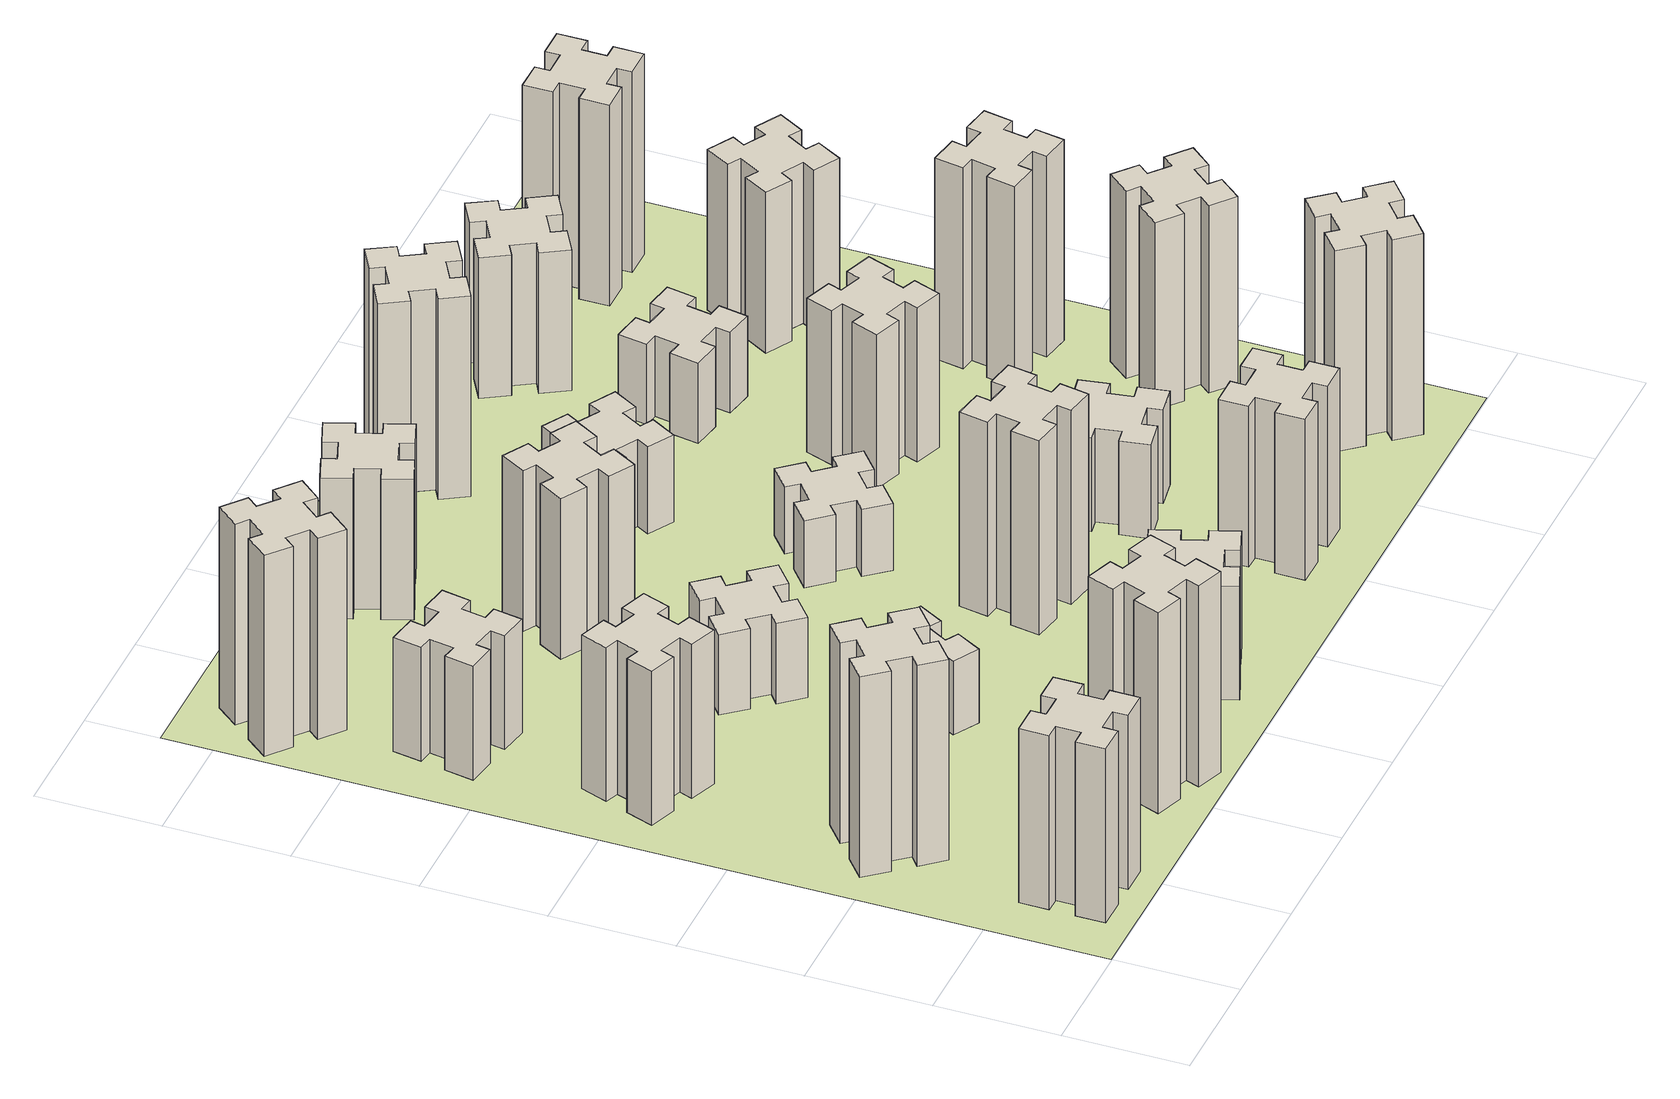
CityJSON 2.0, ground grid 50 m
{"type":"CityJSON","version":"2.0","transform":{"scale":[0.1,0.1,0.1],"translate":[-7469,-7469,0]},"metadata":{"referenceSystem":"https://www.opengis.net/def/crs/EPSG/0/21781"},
"CityObjects":{
"building1":{"type":"Building","attributes":{"class":"1000","function":"1000","usage":"1000","yearOfConstruction":2016,"roofType":"1000","measuredHeight":78,"storeysAboveGround":30,"storeysBelowGround":0},"geometry":[{"type":"Solid","lod":"1","boundaries":[[[[0,1,2,3,4,5,6,7,8,9,10,11,12,13,14,15,16,17,18,19]],[[17,16,20,21]],[[16,15,22,20]],[[15,14,23,22]],[[14,13,24,23]],[[13,12,25,24]],[[12,11,26,25]],[[11,10,27,26]],[[10,9,28,27]],[[9,8,29,28]],[[8,7,30,29]],[[7,6,31,30]],[[6,5,32,31]],[[5,4,33,32]],[[4,3,34,33]],[[3,2,35,34]],[[2,1,36,35]],[[1,0,37,36]],[[0,19,38,37]],[[19,18,39,38]],[[18,17,21,39]],[[24,25,26,27,28,29,30,31,32,33,34,35,36,37,38,39,21,20,22,23]]]]}]},
"building2":{"type":"Building","attributes":{"class":"1000","function":"1000","usage":"1000","yearOfConstruction":2016,"roofType":"1000","measuredHeight":90,"storeysAboveGround":30,"storeysBelowGround":0},"geometry":[{"type":"Solid","lod":"1","boundaries":[[[[40,41,42,43,44,45,46,47,48,49,50,51,52,53,54,55,56,57,58,59]],[[57,56,60,61]],[[56,55,62,60]],[[55,54,63,62]],[[54,53,64,63]],[[53,52,65,64]],[[52,51,66,65]],[[51,50,67,66]],[[50,49,68,67]],[[49,48,69,68]],[[48,47,70,69]],[[47,46,71,70]],[[46,45,72,71]],[[45,44,73,72]],[[44,43,74,73]],[[43,42,75,74]],[[42,41,76,75]],[[41,40,77,76]],[[40,59,78,77]],[[59,58,79,78]],[[58,57,61,79]],[[64,65,66,67,68,69,70,71,72,73,74,75,76,77,78,79,61,60,62,63]]]]}]},
"building3":{"type":"Building","attributes":{"class":"1000","function":"1000","usage":"1000","yearOfConstruction":2016,"roofType":"1000","measuredHeight":69,"storeysAboveGround":30,"storeysBelowGround":0},"geometry":[{"type":"Solid","lod":"1","boundaries":[[[[80,81,82,83,84,85,86,87,88,89,90,91,92,93,94,95,96,97,98,99]],[[97,96,100,101]],[[96,95,102,100]],[[95,94,103,102]],[[94,93,104,103]],[[93,92,105,104]],[[92,91,106,105]],[[91,90,107,106]],[[90,89,108,107]],[[89,88,109,108]],[[88,87,110,109]],[[87,86,111,110]],[[86,85,112,111]],[[85,84,113,112]],[[84,83,114,113]],[[83,82,115,114]],[[82,81,116,115]],[[81,80,117,116]],[[80,99,118,117]],[[99,98,119,118]],[[98,97,101,119]],[[104,105,106,107,108,109,110,111,112,113,114,115,116,117,118,119,101,100,102,103]]]]}]},
"building4":{"type":"Building","attributes":{"class":"1000","function":"1000","usage":"1000","yearOfConstruction":2016,"roofType":"1000","measuredHeight":51,"storeysAboveGround":30,"storeysBelowGround":0},"geometry":[{"type":"Solid","lod":"1","boundaries":[[[[120,121,122,123,124,125,126,127,128,129,130,131,132,133,134,135,136,137,138,139]],[[137,136,140,141]],[[136,135,142,140]],[[135,134,143,142]],[[134,133,144,143]],[[133,132,145,144]],[[132,131,146,145]],[[131,130,147,146]],[[130,129,148,147]],[[129,128,149,148]],[[128,127,150,149]],[[127,126,151,150]],[[126,125,152,151]],[[125,124,153,152]],[[124,123,154,153]],[[123,122,155,154]],[[122,121,156,155]],[[121,120,157,156]],[[120,139,158,157]],[[139,138,159,158]],[[138,137,141,159]],[[144,145,146,147,148,149,150,151,152,153,154,155,156,157,158,159,141,140,142,143]]]]}]},
"building5":{"type":"Building","attributes":{"class":"1000","function":"1000","usage":"1000","yearOfConstruction":2016,"roofType":"1000","measuredHeight":90,"storeysAboveGround":30,"storeysBelowGround":0},"geometry":[{"type":"Solid","lod":"1","boundaries":[[[[160,161,162,163,164,165,166,167,168,169,170,171,172,173,174,175,176,177,178,179]],[[177,176,180,181]],[[176,175,182,180]],[[175,174,183,182]],[[174,173,184,183]],[[173,172,185,184]],[[172,171,186,185]],[[171,170,187,186]],[[170,169,188,187]],[[169,168,189,188]],[[168,167,190,189]],[[167,166,191,190]],[[166,165,192,191]],[[165,164,193,192]],[[164,163,194,193]],[[163,162,195,194]],[[162,161,196,195]],[[161,160,197,196]],[[160,179,198,197]],[[179,178,199,198]],[[178,177,181,199]],[[184,185,186,187,188,189,190,191,192,193,194,195,196,197,198,199,181,180,182,183]]]]}]},
"building6":{"type":"Building","attributes":{"class":"1000","function":"1000","usage":"1000","yearOfConstruction":2016,"roofType":"1000","measuredHeight":90,"storeysAboveGround":30,"storeysBelowGround":0},"geometry":[{"type":"Solid","lod":"1","boundaries":[[[[200,201,202,203,204,205,206,207,208,209,210,211,212,213,214,215,216,217,218,219]],[[217,216,220,221]],[[216,215,222,220]],[[215,214,223,222]],[[214,213,224,223]],[[213,212,225,224]],[[212,211,226,225]],[[211,210,227,226]],[[210,209,228,227]],[[209,208,229,228]],[[208,207,230,229]],[[207,206,231,230]],[[206,205,232,231]],[[205,204,233,232]],[[204,203,234,233]],[[203,202,235,234]],[[202,201,236,235]],[[201,200,237,236]],[[200,219,238,237]],[[219,218,239,238]],[[218,217,221,239]],[[224,225,226,227,228,229,230,231,232,233,234,235,236,237,238,239,221,220,222,223]]]]}]},
"building7":{"type":"Building","attributes":{"class":"1000","function":"1000","usage":"1000","yearOfConstruction":2016,"roofType":"1000","measuredHeight":33,"storeysAboveGround":30,"storeysBelowGround":0},"geometry":[{"type":"Solid","lod":"1","boundaries":[[[[240,241,242,243,244,245,246,247,248,249,250,251,252,253,254,255,256,257,258,259]],[[257,256,260,261]],[[256,255,262,260]],[[255,254,263,262]],[[254,253,264,263]],[[253,252,265,264]],[[252,251,266,265]],[[251,250,267,266]],[[250,249,268,267]],[[249,248,269,268]],[[248,247,270,269]],[[247,246,271,270]],[[246,245,272,271]],[[245,244,273,272]],[[244,243,274,273]],[[243,242,275,274]],[[242,241,276,275]],[[241,240,277,276]],[[240,259,278,277]],[[259,258,279,278]],[[258,257,261,279]],[[264,265,266,267,268,269,270,271,272,273,274,275,276,277,278,279,261,260,262,263]]]]}]},
"building8":{"type":"Building","attributes":{"class":"1000","function":"1000","usage":"1000","yearOfConstruction":2016,"roofType":"1000","measuredHeight":36,"storeysAboveGround":30,"storeysBelowGround":0},"geometry":[{"type":"Solid","lod":"1","boundaries":[[[[280,281,282,283,284,285,286,287,288,289,290,291,292,293,294,295,296,297,298,299]],[[297,296,300,301]],[[296,295,302,300]],[[295,294,303,302]],[[294,293,304,303]],[[293,292,305,304]],[[292,291,306,305]],[[291,290,307,306]],[[290,289,308,307]],[[289,288,309,308]],[[288,287,310,309]],[[287,286,311,310]],[[286,285,312,311]],[[285,284,313,312]],[[284,283,314,313]],[[283,282,315,314]],[[282,281,316,315]],[[281,280,317,316]],[[280,299,318,317]],[[299,298,319,318]],[[298,297,301,319]],[[304,305,306,307,308,309,310,311,312,313,314,315,316,317,318,319,301,300,302,303]]]]}]},
"building9":{"type":"Building","attributes":{"class":"1000","function":"1000","usage":"1000","yearOfConstruction":2016,"roofType":"1000","measuredHeight":51,"storeysAboveGround":30,"storeysBelowGround":0},"geometry":[{"type":"Solid","lod":"1","boundaries":[[[[320,321,322,323,324,325,326,327,328,329,330,331,332,333,334,335,336,337,338,339]],[[337,336,340,341]],[[336,335,342,340]],[[335,334,343,342]],[[334,333,344,343]],[[333,332,345,344]],[[332,331,346,345]],[[331,330,347,346]],[[330,329,348,347]],[[329,328,349,348]],[[328,327,350,349]],[[327,326,351,350]],[[326,325,352,351]],[[325,324,353,352]],[[324,323,354,353]],[[323,322,355,354]],[[322,321,356,355]],[[321,320,357,356]],[[320,339,358,357]],[[339,338,359,358]],[[338,337,341,359]],[[344,345,346,347,348,349,350,351,352,353,354,355,356,357,358,359,341,340,342,343]]]]}]},
"building10":{"type":"Building","attributes":{"class":"1000","function":"1000","usage":"1000","yearOfConstruction":2016,"roofType":"1000","measuredHeight":72,"storeysAboveGround":30,"storeysBelowGround":0},"geometry":[{"type":"Solid","lod":"1","boundaries":[[[[360,361,362,363,364,365,366,367,368,369,370,371,372,373,374,375,376,377,378,379]],[[377,376,380,381]],[[376,375,382,380]],[[375,374,383,382]],[[374,373,384,383]],[[373,372,385,384]],[[372,371,386,385]],[[371,370,387,386]],[[370,369,388,387]],[[369,368,389,388]],[[368,367,390,389]],[[367,366,391,390]],[[366,365,392,391]],[[365,364,393,392]],[[364,363,394,393]],[[363,362,395,394]],[[362,361,396,395]],[[361,360,397,396]],[[360,379,398,397]],[[379,378,399,398]],[[378,377,381,399]],[[384,385,386,387,388,389,390,391,392,393,394,395,396,397,398,399,381,380,382,383]]]]}]},
"building11":{"type":"Building","attributes":{"class":"1000","function":"1000","usage":"1000","yearOfConstruction":2016,"roofType":"1000","measuredHeight":63,"storeysAboveGround":30,"storeysBelowGround":0},"geometry":[{"type":"Solid","lod":"1","boundaries":[[[[400,401,402,403,404,405,406,407,408,409,410,411,412,413,414,415,416,417,418,419]],[[417,416,420,421]],[[416,415,422,420]],[[415,414,423,422]],[[414,413,424,423]],[[413,412,425,424]],[[412,411,426,425]],[[411,410,427,426]],[[410,409,428,427]],[[409,408,429,428]],[[408,407,430,429]],[[407,406,431,430]],[[406,405,432,431]],[[405,404,433,432]],[[404,403,434,433]],[[403,402,435,434]],[[402,401,436,435]],[[401,400,437,436]],[[400,419,438,437]],[[419,418,439,438]],[[418,417,421,439]],[[424,425,426,427,428,429,430,431,432,433,434,435,436,437,438,439,421,420,422,423]]]]}]},
"building12":{"type":"Building","attributes":{"class":"1000","function":"1000","usage":"1000","yearOfConstruction":2016,"roofType":"1000","measuredHeight":87,"storeysAboveGround":30,"storeysBelowGround":0},"geometry":[{"type":"Solid","lod":"1","boundaries":[[[[440,441,442,443,444,445,446,447,448,449,450,451,452,453,454,455,456,457,458,459]],[[457,456,460,461]],[[456,455,462,460]],[[455,454,463,462]],[[454,453,464,463]],[[453,452,465,464]],[[452,451,466,465]],[[451,450,467,466]],[[450,449,468,467]],[[449,448,469,468]],[[448,447,470,469]],[[447,446,471,470]],[[446,445,472,471]],[[445,444,473,472]],[[444,443,474,473]],[[443,442,475,474]],[[442,441,476,475]],[[441,440,477,476]],[[440,459,478,477]],[[459,458,479,478]],[[458,457,461,479]],[[464,465,466,467,468,469,470,471,472,473,474,475,476,477,478,479,461,460,462,463]]]]}]},
"building13":{"type":"Building","attributes":{"class":"1000","function":"1000","usage":"1000","yearOfConstruction":2016,"roofType":"1000","measuredHeight":30,"storeysAboveGround":30,"storeysBelowGround":0},"geometry":[{"type":"Solid","lod":"1","boundaries":[[[[480,481,482,483,484,485,486,487,488,489,490,491,492,493,494,495,496,497,498,499]],[[497,496,500,501]],[[496,495,502,500]],[[495,494,503,502]],[[494,493,504,503]],[[493,492,505,504]],[[492,491,506,505]],[[491,490,507,506]],[[490,489,508,507]],[[489,488,509,508]],[[488,487,510,509]],[[487,486,511,510]],[[486,485,512,511]],[[485,484,513,512]],[[484,483,514,513]],[[483,482,515,514]],[[482,481,516,515]],[[481,480,517,516]],[[480,499,518,517]],[[499,498,519,518]],[[498,497,501,519]],[[504,505,506,507,508,509,510,511,512,513,514,515,516,517,518,519,501,500,502,503]]]]}]},
"building14":{"type":"Building","attributes":{"class":"1000","function":"1000","usage":"1000","yearOfConstruction":2016,"roofType":"1000","measuredHeight":39,"storeysAboveGround":30,"storeysBelowGround":0},"geometry":[{"type":"Solid","lod":"1","boundaries":[[[[520,521,522,523,524,525,526,527,528,529,530,531,532,533,534,535,536,537,538,539]],[[537,536,540,541]],[[536,535,542,540]],[[535,534,543,542]],[[534,533,544,543]],[[533,532,545,544]],[[532,531,546,545]],[[531,530,547,546]],[[530,529,548,547]],[[529,528,549,548]],[[528,527,550,549]],[[527,526,551,550]],[[526,525,552,551]],[[525,524,553,552]],[[524,523,554,553]],[[523,522,555,554]],[[522,521,556,555]],[[521,520,557,556]],[[520,539,558,557]],[[539,538,559,558]],[[538,537,541,559]],[[544,545,546,547,548,549,550,551,552,553,554,555,556,557,558,559,541,540,542,543]]]]}]},
"building15":{"type":"Building","attributes":{"class":"1000","function":"1000","usage":"1000","yearOfConstruction":2016,"roofType":"1000","measuredHeight":72,"storeysAboveGround":30,"storeysBelowGround":0},"geometry":[{"type":"Solid","lod":"1","boundaries":[[[[560,561,562,563,564,565,566,567,568,569,570,571,572,573,574,575,576,577,578,579]],[[577,576,580,581]],[[576,575,582,580]],[[575,574,583,582]],[[574,573,584,583]],[[573,572,585,584]],[[572,571,586,585]],[[571,570,587,586]],[[570,569,588,587]],[[569,568,589,588]],[[568,567,590,589]],[[567,566,591,590]],[[566,565,592,591]],[[565,564,593,592]],[[564,563,594,593]],[[563,562,595,594]],[[562,561,596,595]],[[561,560,597,596]],[[560,579,598,597]],[[579,578,599,598]],[[578,577,581,599]],[[584,585,586,587,588,589,590,591,592,593,594,595,596,597,598,599,581,580,582,583]]]]}]},
"building16":{"type":"Building","attributes":{"class":"1000","function":"1000","usage":"1000","yearOfConstruction":2016,"roofType":"1000","measuredHeight":90,"storeysAboveGround":30,"storeysBelowGround":0},"geometry":[{"type":"Solid","lod":"1","boundaries":[[[[600,601,602,603,604,605,606,607,608,609,610,611,612,613,614,615,616,617,618,619]],[[617,616,620,621]],[[616,615,622,620]],[[615,614,623,622]],[[614,613,624,623]],[[613,612,625,624]],[[612,611,626,625]],[[611,610,627,626]],[[610,609,628,627]],[[609,608,629,628]],[[608,607,630,629]],[[607,606,631,630]],[[606,605,632,631]],[[605,604,633,632]],[[604,603,634,633]],[[603,602,635,634]],[[602,601,636,635]],[[601,600,637,636]],[[600,619,638,637]],[[619,618,639,638]],[[618,617,621,639]],[[624,625,626,627,628,629,630,631,632,633,634,635,636,637,638,639,621,620,622,623]]]]}]},
"building17":{"type":"Building","attributes":{"class":"1000","function":"1000","usage":"1000","yearOfConstruction":2016,"roofType":"1000","measuredHeight":42,"storeysAboveGround":30,"storeysBelowGround":0},"geometry":[{"type":"Solid","lod":"1","boundaries":[[[[640,641,642,643,644,645,646,647,648,649,650,651,652,653,654,655,656,657,658,659]],[[657,656,660,661]],[[656,655,662,660]],[[655,654,663,662]],[[654,653,664,663]],[[653,652,665,664]],[[652,651,666,665]],[[651,650,667,666]],[[650,649,668,667]],[[649,648,669,668]],[[648,647,670,669]],[[647,646,671,670]],[[646,645,672,671]],[[645,644,673,672]],[[644,643,674,673]],[[643,642,675,674]],[[642,641,676,675]],[[641,640,677,676]],[[640,659,678,677]],[[659,658,679,678]],[[658,657,661,679]],[[664,665,666,667,668,669,670,671,672,673,674,675,676,677,678,679,661,660,662,663]]]]}]},
"building18":{"type":"Building","attributes":{"class":"1000","function":"1000","usage":"1000","yearOfConstruction":2016,"roofType":"1000","measuredHeight":69,"storeysAboveGround":30,"storeysBelowGround":0},"geometry":[{"type":"Solid","lod":"1","boundaries":[[[[680,681,682,683,684,685,686,687,688,689,690,691,692,693,694,695,696,697,698,699]],[[697,696,700,701]],[[696,695,702,700]],[[695,694,703,702]],[[694,693,704,703]],[[693,692,705,704]],[[692,691,706,705]],[[691,690,707,706]],[[690,689,708,707]],[[689,688,709,708]],[[688,687,710,709]],[[687,686,711,710]],[[686,685,712,711]],[[685,684,713,712]],[[684,683,714,713]],[[683,682,715,714]],[[682,681,716,715]],[[681,680,717,716]],[[680,699,718,717]],[[699,698,719,718]],[[698,697,701,719]],[[704,705,706,707,708,709,710,711,712,713,714,715,716,717,718,719,701,700,702,703]]]]}]},
"building19":{"type":"Building","attributes":{"class":"1000","function":"1000","usage":"1000","yearOfConstruction":2016,"roofType":"1000","measuredHeight":36,"storeysAboveGround":30,"storeysBelowGround":0},"geometry":[{"type":"Solid","lod":"1","boundaries":[[[[720,721,722,723,724,725,726,727,728,729,730,731,732,733,734,735,736,737,738,739]],[[737,736,740,741]],[[736,735,742,740]],[[735,734,743,742]],[[734,733,744,743]],[[733,732,745,744]],[[732,731,746,745]],[[731,730,747,746]],[[730,729,748,747]],[[729,728,749,748]],[[728,727,750,749]],[[727,726,751,750]],[[726,725,752,751]],[[725,724,753,752]],[[724,723,754,753]],[[723,722,755,754]],[[722,721,756,755]],[[721,720,757,756]],[[720,739,758,757]],[[739,738,759,758]],[[738,737,741,759]],[[744,745,746,747,748,749,750,751,752,753,754,755,756,757,758,759,741,740,742,743]]]]}]},
"building20":{"type":"Building","attributes":{"class":"1000","function":"1000","usage":"1000","yearOfConstruction":2016,"roofType":"1000","measuredHeight":90,"storeysAboveGround":30,"storeysBelowGround":0},"geometry":[{"type":"Solid","lod":"1","boundaries":[[[[760,761,762,763,764,765,766,767,768,769,770,771,772,773,774,775,776,777,778,779]],[[777,776,780,781]],[[776,775,782,780]],[[775,774,783,782]],[[774,773,784,783]],[[773,772,785,784]],[[772,771,786,785]],[[771,770,787,786]],[[770,769,788,787]],[[769,768,789,788]],[[768,767,790,789]],[[767,766,791,790]],[[766,765,792,791]],[[765,764,793,792]],[[764,763,794,793]],[[763,762,795,794]],[[762,761,796,795]],[[761,760,797,796]],[[760,779,798,797]],[[779,778,799,798]],[[778,777,781,799]],[[784,785,786,787,788,789,790,791,792,793,794,795,796,797,798,799,781,780,782,783]]]]}]},
"building21":{"type":"Building","attributes":{"class":"1000","function":"1000","usage":"1000","yearOfConstruction":2016,"roofType":"1000","measuredHeight":63,"storeysAboveGround":30,"storeysBelowGround":0},"geometry":[{"type":"Solid","lod":"1","boundaries":[[[[800,801,802,803,804,805,806,807,808,809,810,811,812,813,814,815,816,817,818,819]],[[817,816,820,821]],[[816,815,822,820]],[[815,814,823,822]],[[814,813,824,823]],[[813,812,825,824]],[[812,811,826,825]],[[811,810,827,826]],[[810,809,828,827]],[[809,808,829,828]],[[808,807,830,829]],[[807,806,831,830]],[[806,805,832,831]],[[805,804,833,832]],[[804,803,834,833]],[[803,802,835,834]],[[802,801,836,835]],[[801,800,837,836]],[[800,819,838,837]],[[819,818,839,838]],[[818,817,821,839]],[[824,825,826,827,828,829,830,831,832,833,834,835,836,837,838,839,821,820,822,823]]]]}]},
"building22":{"type":"Building","attributes":{"class":"1000","function":"1000","usage":"1000","yearOfConstruction":2016,"roofType":"1000","measuredHeight":84,"storeysAboveGround":30,"storeysBelowGround":0},"geometry":[{"type":"Solid","lod":"1","boundaries":[[[[840,841,842,843,844,845,846,847,848,849,850,851,852,853,854,855,856,857,858,859]],[[857,856,860,861]],[[856,855,862,860]],[[855,854,863,862]],[[854,853,864,863]],[[853,852,865,864]],[[852,851,866,865]],[[851,850,867,866]],[[850,849,868,867]],[[849,848,869,868]],[[848,847,870,869]],[[847,846,871,870]],[[846,845,872,871]],[[845,844,873,872]],[[844,843,874,873]],[[843,842,875,874]],[[842,841,876,875]],[[841,840,877,876]],[[840,859,878,877]],[[859,858,879,878]],[[858,857,861,879]],[[864,865,866,867,868,869,870,871,872,873,874,875,876,877,878,879,861,860,862,863]]]]}]},
"building23":{"type":"Building","attributes":{"class":"1000","function":"1000","usage":"1000","yearOfConstruction":2016,"roofType":"1000","measuredHeight":90,"storeysAboveGround":30,"storeysBelowGround":0},"geometry":[{"type":"Solid","lod":"1","boundaries":[[[[880,881,882,883,884,885,886,887,888,889,890,891,892,893,894,895,896,897,898,899]],[[897,896,900,901]],[[896,895,902,900]],[[895,894,903,902]],[[894,893,904,903]],[[893,892,905,904]],[[892,891,906,905]],[[891,890,907,906]],[[890,889,908,907]],[[889,888,909,908]],[[888,887,910,909]],[[887,886,911,910]],[[886,885,912,911]],[[885,884,913,912]],[[884,883,914,913]],[[883,882,915,914]],[[882,881,916,915]],[[881,880,917,916]],[[880,899,918,917]],[[899,898,919,918]],[[898,897,901,919]],[[904,905,906,907,908,909,910,911,912,913,914,915,916,917,918,919,901,900,902,903]]]]}]},
"building24":{"type":"Building","attributes":{"class":"1000","function":"1000","usage":"1000","yearOfConstruction":2016,"roofType":"1000","measuredHeight":72,"storeysAboveGround":30,"storeysBelowGround":0},"geometry":[{"type":"Solid","lod":"1","boundaries":[[[[920,921,922,923,924,925,926,927,928,929,930,931,932,933,934,935,936,937,938,939]],[[937,936,940,941]],[[936,935,942,940]],[[935,934,943,942]],[[934,933,944,943]],[[933,932,945,944]],[[932,931,946,945]],[[931,930,947,946]],[[930,929,948,947]],[[929,928,949,948]],[[928,927,950,949]],[[927,926,951,950]],[[926,925,952,951]],[[925,924,953,952]],[[924,923,954,953]],[[923,922,955,954]],[[922,921,956,955]],[[921,920,957,956]],[[920,939,958,957]],[[939,938,959,958]],[[938,937,941,959]],[[944,945,946,947,948,949,950,951,952,953,954,955,956,957,958,959,941,940,942,943]]]]}]},
"building25":{"type":"Building","attributes":{"class":"1000","function":"1000","usage":"1000","yearOfConstruction":2016,"roofType":"1000","measuredHeight":90,"storeysAboveGround":30,"storeysBelowGround":0},"geometry":[{"type":"Solid","lod":"1","boundaries":[[[[960,961,962,963,964,965,966,967,968,969,970,971,972,973,974,975,976,977,978,979]],[[977,976,980,981]],[[976,975,982,980]],[[975,974,983,982]],[[974,973,984,983]],[[973,972,985,984]],[[972,971,986,985]],[[971,970,987,986]],[[970,969,988,987]],[[969,968,989,988]],[[968,967,990,989]],[[967,966,991,990]],[[966,965,992,991]],[[965,964,993,992]],[[964,963,994,993]],[[963,962,995,994]],[[962,961,996,995]],[[961,960,997,996]],[[960,979,998,997]],[[979,978,999,998]],[[978,977,981,999]],[[984,985,986,987,988,989,990,991,992,993,994,995,996,997,998,999,981,980,982,983]]]]}]},
"landuse1":{"type":"LandUse","attributes":{"name":"plot1","function":"1010"},"geometry":[{"type":"MultiSurface","lod":"1","boundaries":[[[1000,1001,1002,1003]]]}]}
},
"vertices":[
[265,325,0],[265,225,0],[205,225,0],[205,105,0],[325,105,0],[325,165,0],[425,165,0],[425,105,0],[545,105,0],[545,225,0],[485,225,0],[485,325,0],[545,325,0],[545,445,0],[425,445,0],[425,385,0],[325,385,0],[325,445,0],[205,445,0],[205,325,0],[325,385,780],[325,445,780],[425,385,780],[425,445,780],[545,445,780],[545,325,780],[485,325,780],[485,225,780],[545,225,780],[545,105,780],[425,105,780],[425,165,780],[325,165,780],[325,105,780],[205,105,780],[205,225,780],[265,225,780],[265,325,780],[205,325,780],[205,445,780],
[492,1048,0],[427,1124,0],[473,1163,0],[396,1255,0],[304,1178,0],[343,1132,0],[266,1067,0],[228,1113,0],[136,1036,0],[213,944,0],[259,983,0],[323,906,0],[277,868,0],[354,776,0],[446,853,0],[408,899,0],[484,963,0],[523,917,0],[615,994,0],[538,1086,0],[484,963,900],[523,917,900],[408,899,900],[446,853,900],[354,776,900],[277,868,900],[323,906,900],[259,983,900],[213,944,900],[136,1036,900],[228,1113,900],[266,1067,900],[343,1132,900],[304,1178,900],[396,1255,900],[473,1163,900],[427,1124,900],[492,1048,900],[538,1086,900],[615,994,900],
[291,1869,0],[385,1835,0],[364,1779,0],[477,1737,0],[518,1850,0],[462,1871,0],[496,1965,0],[552,1944,0],[593,2057,0],[480,2098,0],[460,2042,0],[366,2076,0],[387,2132,0],[274,2173,0],[233,2060,0],[289,2040,0],[255,1946,0],[199,1967,0],[157,1854,0],[270,1813,0],[255,1946,690],[199,1967,690],[289,2040,690],[233,2060,690],[274,2173,690],[387,2132,690],[366,2076,690],[460,2042,690],[480,2098,690],[593,2057,690],[552,1944,690],[496,1965,690],[462,1871,690],[518,1850,690],[477,1737,690],[364,1779,690],[385,1835,690],[291,1869,690],[270,1813,690],[157,1854,690],
[276,2764,0],[258,2665,0],[199,2676,0],[178,2557,0],[297,2537,0],[307,2596,0],[405,2578,0],[395,2519,0],[513,2498,0],[534,2617,0],[475,2627,0],[492,2725,0],[551,2715,0],[572,2833,0],[454,2854,0],[444,2795,0],[345,2812,0],[356,2871,0],[237,2892,0],[217,2774,0],[345,2812,510],[356,2871,510],[444,2795,510],[454,2854,510],[572,2833,510],[551,2715,510],[492,2725,510],[475,2627,510],[534,2617,510],[513,2498,510],[395,2519,510],[405,2578,510],[307,2596,510],[297,2537,510],[178,2557,510],[199,2676,510],[258,2665,510],[276,2764,510],[217,2774,510],[237,2892,510],
[1029,360,0],[995,266,0],[939,287,0],[897,174,0],[1010,133,0],[1031,189,0],[1125,155,0],[1104,99,0],[1217,57,0],[1258,170,0],[1202,191,0],[1236,285,0],[1292,264,0],[1333,377,0],[1220,418,0],[1200,362,0],[1106,396,0],[1127,452,0],[1014,493,0],[973,380,0],[1106,396,900],[1127,452,900],[1200,362,900],[1220,418,900],[1333,377,900],[1292,264,900],[1236,285,900],[1202,191,900],[1258,170,900],[1217,57,900],[1104,99,900],[1125,155,900],[1031,189,900],[1010,133,900],[897,174,900],[939,287,900],[995,266,900],[1029,360,900],[973,380,900],[1014,493,900],
[384,3387,0],[308,3452,0],[346,3498,0],[254,3575,0],[177,3483,0],[223,3444,0],[159,3368,0],[113,3406,0],[36,3314,0],[128,3237,0],[166,3283,0],[243,3219,0],[204,3173,0],[296,3096,0],[373,3188,0],[327,3226,0],[392,3303,0],[438,3264,0],[515,3356,0],[423,3433,0],[392,3303,900],[438,3264,900],[327,3226,900],[373,3188,900],[296,3096,900],[204,3173,900],[243,3219,900],[166,3283,900],[128,3237,900],[36,3314,900],[113,3406,900],[159,3368,900],[223,3444,900],[177,3483,900],[254,3575,900],[346,3498,900],[308,3452,900],[384,3387,900],[423,3433,900],[515,3356,900],
[1186,1117,0],[1236,1204,0],[1288,1174,0],[1348,1278,0],[1244,1338,0],[1214,1286,0],[1127,1336,0],[1157,1388,0],[1053,1448,0],[993,1344,0],[1045,1314,0],[995,1227,0],[943,1257,0],[883,1153,0],[987,1093,0],[1017,1145,0],[1104,1095,0],[1074,1043,0],[1178,983,0],[1238,1087,0],[1104,1095,330],[1074,1043,330],[1017,1145,330],[987,1093,330],[883,1153,330],[943,1257,330],[995,1227,330],[1045,1314,330],[993,1344,330],[1053,1448,330],[1157,1388,330],[1127,1336,330],[1214,1286,330],[1244,1338,330],[1348,1278,330],[1288,1174,330],[1236,1204,330],[1186,1117,330],[1238,1087,330],[1178,983,330],
[1083,1972,0],[1006,1907,0],[968,1953,0],[876,1876,0],[953,1784,0],[999,1823,0],[1063,1746,0],[1017,1708,0],[1094,1616,0],[1186,1693,0],[1148,1739,0],[1224,1803,0],[1263,1757,0],[1355,1834,0],[1278,1926,0],[1232,1888,0],[1167,1964,0],[1213,2003,0],[1136,2095,0],[1044,2018,0],[1167,1964,360],[1213,2003,360],[1232,1888,360],[1278,1926,360],[1355,1834,360],[1263,1757,360],[1224,1803,360],[1148,1739,360],[1186,1693,360],[1094,1616,360],[1017,1708,360],[1063,1746,360],[999,1823,360],[953,1784,360],[876,1876,360],[968,1953,360],[1006,1907,360],[1083,1972,360],[1044,2018,360],[1136,2095,360],
[1765,496,0],[1671,462,0],[1650,518,0],[1537,477,0],[1579,364,0],[1635,385,0],[1669,291,0],[1613,270,0],[1654,157,0],[1767,199,0],[1746,255,0],[1840,289,0],[1860,233,0],[1973,274,0],[1932,387,0],[1876,366,0],[1842,460,0],[1898,480,0],[1857,593,0],[1744,552,0],[1842,460,510],[1898,480,510],[1876,366,510],[1932,387,510],[1973,274,510],[1860,233,510],[1840,289,510],[1746,255,510],[1767,199,510],[1654,157,510],[1613,270,510],[1669,291,510],[1635,385,510],[1579,364,510],[1537,477,510],[1650,518,510],[1671,462,510],[1765,496,510],[1744,552,510],[1857,593,510],
[1314,2666,0],[1227,2716,0],[1257,2768,0],[1153,2828,0],[1093,2724,0],[1145,2694,0],[1095,2607,0],[1043,2637,0],[983,2533,0],[1087,2473,0],[1117,2525,0],[1204,2475,0],[1174,2423,0],[1278,2363,0],[1338,2467,0],[1286,2497,0],[1336,2584,0],[1388,2554,0],[1448,2658,0],[1344,2718,0],[1336,2584,720],[1388,2554,720],[1286,2497,720],[1338,2467,720],[1278,2363,720],[1174,2423,720],[1204,2475,720],[1117,2525,720],[1087,2473,720],[983,2533,720],[1043,2637,720],[1095,2607,720],[1145,2694,720],[1093,2724,720],[1153,2828,720],[1257,2768,720],[1227,2716,720],[1314,2666,720],[1344,2718,720],[1448,2658,720],
[1125,3456,0],[1031,3422,0],[1010,3478,0],[897,3437,0],[939,3324,0],[995,3345,0],[1029,3251,0],[973,3230,0],[1014,3117,0],[1127,3159,0],[1106,3215,0],[1200,3249,0],[1220,3193,0],[1333,3234,0],[1292,3347,0],[1236,3326,0],[1202,3420,0],[1258,3440,0],[1217,3553,0],[1104,3512,0],[1202,3420,630],[1258,3440,630],[1236,3326,630],[1292,3347,630],[1333,3234,630],[1220,3193,630],[1200,3249,630],[1106,3215,630],[1127,3159,630],[1014,3117,630],[973,3230,630],[1029,3251,630],[995,3345,630],[939,3324,630],[897,3437,630],[1010,3478,630],[1031,3422,630],[1125,3456,630],[1104,3512,630],[1217,3553,630],
[2055,1047,0],[2072,1145,0],[2131,1135,0],[2152,1253,0],[2034,1274,0],[2024,1215,0],[1925,1232,0],[1936,1291,0],[1817,1312,0],[1797,1194,0],[1856,1184,0],[1838,1085,0],[1779,1096,0],[1758,977,0],[1877,957,0],[1887,1016,0],[1985,998,0],[1975,939,0],[2093,918,0],[2114,1037,0],[1985,998,870],[1975,939,870],[1887,1016,870],[1877,957,870],[1758,977,870],[1779,1096,870],[1838,1085,870],[1856,1184,870],[1797,1194,870],[1817,1312,870],[1936,1291,870],[1925,1232,870],[2024,1215,870],[2034,1274,870],[2152,1253,870],[2131,1135,870],[2072,1145,870],[2055,1047,870],[2114,1037,870],[2093,918,870],
[2072,1888,0],[2007,1964,0],[2053,2003,0],[1976,2095,0],[1884,2018,0],[1923,1972,0],[1846,1907,0],[1808,1953,0],[1716,1876,0],[1793,1784,0],[1839,1823,0],[1903,1746,0],[1857,1708,0],[1934,1616,0],[2026,1693,0],[1988,1739,0],[2064,1803,0],[2103,1757,0],[2195,1834,0],[2118,1926,0],[2064,1803,300],[2103,1757,300],[1988,1739,300],[2026,1693,300],[1934,1616,300],[1857,1708,300],[1903,1746,300],[1839,1823,300],[1793,1784,300],[1716,1876,300],[1808,1953,300],[1846,1907,300],[1923,1972,300],[1884,2018,300],[1976,2095,300],[2053,2003,300],[2007,1964,300],[2072,1888,300],[2118,1926,300],[2195,1834,300],
[1926,2597,0],[1976,2684,0],[2028,2654,0],[2088,2758,0],[1984,2818,0],[1954,2766,0],[1867,2816,0],[1897,2868,0],[1793,2928,0],[1733,2824,0],[1785,2794,0],[1735,2707,0],[1683,2737,0],[1623,2633,0],[1727,2573,0],[1757,2625,0],[1844,2575,0],[1814,2523,0],[1918,2463,0],[1978,2567,0],[1844,2575,390],[1814,2523,390],[1757,2625,390],[1727,2573,390],[1623,2633,390],[1683,2737,390],[1735,2707,390],[1785,2794,390],[1733,2824,390],[1793,2928,390],[1897,2868,390],[1867,2816,390],[1954,2766,390],[1984,2818,390],[2088,2758,390],[2028,2654,390],[1976,2684,390],[1926,2597,390],[1978,2567,390],[1918,2463,390],
[2645,485,0],[2545,485,0],[2545,545,0],[2425,545,0],[2425,425,0],[2485,425,0],[2485,325,0],[2425,325,0],[2425,205,0],[2545,205,0],[2545,265,0],[2645,265,0],[2645,205,0],[2765,205,0],[2765,325,0],[2705,325,0],[2705,425,0],[2765,425,0],[2765,545,0],[2645,545,0],[2705,425,720],[2765,425,720],[2705,325,720],[2765,325,720],[2765,205,720],[2645,205,720],[2645,265,720],[2545,265,720],[2545,205,720],[2425,205,720],[2425,325,720],[2485,325,720],[2485,425,720],[2425,425,720],[2425,545,720],[2545,545,720],[2545,485,720],[2645,485,720],[2645,545,720],[2765,545,720],
[1844,3556,0],[1757,3506,0],[1727,3558,0],[1623,3498,0],[1683,3394,0],[1735,3424,0],[1785,3337,0],[1733,3307,0],[1793,3203,0],[1897,3263,0],[1867,3315,0],[1954,3365,0],[1984,3313,0],[2088,3373,0],[2028,3477,0],[1976,3447,0],[1926,3534,0],[1978,3564,0],[1918,3668,0],[1814,3608,0],[1926,3534,900],[1978,3564,900],[1976,3447,900],[2028,3477,900],[2088,3373,900],[1984,3313,900],[1954,3365,900],[1867,3315,900],[1897,3263,900],[1793,3203,900],[1733,3307,900],[1785,3337,900],[1735,3424,900],[1683,3394,900],[1623,3498,900],[1727,3558,900],[1757,3506,900],[1844,3556,900],[1814,3608,900],[1918,3668,900],
[2625,1132,0],[2527,1115,0],[2517,1174,0],[2398,1153,0],[2419,1035,0],[2478,1045,0],[2496,947,0],[2437,937,0],[2457,818,0],[2576,839,0],[2565,898,0],[2664,916,0],[2674,857,0],[2792,877,0],[2771,996,0],[2712,985,0],[2695,1084,0],[2754,1094,0],[2733,1212,0],[2615,1191,0],[2695,1084,420],[2754,1094,420],[2712,985,420],[2771,996,420],[2792,877,420],[2674,857,420],[2664,916,420],[2565,898,420],[2576,839,420],[2457,818,420],[2437,937,420],[2496,947,420],[2478,1045,420],[2419,1035,420],[2398,1153,420],[2517,1174,420],[2527,1115,420],[2625,1132,420],[2615,1191,420],[2733,1212,420],
[2682,1871,0],[2716,1965,0],[2772,1944,0],[2813,2057,0],[2700,2098,0],[2680,2042,0],[2586,2076,0],[2607,2132,0],[2494,2173,0],[2453,2060,0],[2509,2040,0],[2475,1946,0],[2419,1967,0],[2377,1854,0],[2490,1813,0],[2511,1869,0],[2605,1835,0],[2584,1779,0],[2697,1737,0],[2738,1850,0],[2605,1835,690],[2584,1779,690],[2511,1869,690],[2490,1813,690],[2377,1854,690],[2419,1967,690],[2475,1946,690],[2509,2040,690],[2453,2060,690],[2494,2173,690],[2607,2132,690],[2586,2076,690],[2680,2042,690],[2700,2098,690],[2813,2057,690],[2772,1944,690],[2716,1965,690],[2682,1871,690],[2738,1850,690],[2697,1737,690],
[2664,2795,0],[2565,2812,0],[2576,2871,0],[2457,2892,0],[2437,2774,0],[2496,2764,0],[2478,2665,0],[2419,2676,0],[2398,2557,0],[2517,2537,0],[2527,2596,0],[2625,2578,0],[2615,2519,0],[2733,2498,0],[2754,2617,0],[2695,2627,0],[2712,2725,0],[2771,2715,0],[2792,2833,0],[2674,2854,0],[2712,2725,360],[2771,2715,360],[2695,2627,360],[2754,2617,360],[2733,2498,360],[2615,2519,360],[2625,2578,360],[2527,2596,360],[2517,2537,360],[2398,2557,360],[2419,2676,360],[2478,2665,360],[2496,2764,360],[2437,2774,360],[2457,2892,360],[2576,2871,360],[2565,2812,360],[2664,2795,360],[2674,2854,360],[2792,2833,360],
[3468,259,0],[3544,323,0],[3583,277,0],[3675,354,0],[3598,446,0],[3552,408,0],[3487,484,0],[3533,523,0],[3456,615,0],[3364,538,0],[3403,492,0],[3326,427,0],[3288,473,0],[3196,396,0],[3273,304,0],[3319,343,0],[3383,266,0],[3337,228,0],[3414,136,0],[3506,213,0],[3383,266,900],[3337,228,900],[3319,343,900],[3273,304,900],[3196,396,900],[3288,473,900],[3326,427,900],[3403,492,900],[3364,538,900],[3456,615,900],[3533,523,900],[3487,484,900],[3552,408,900],[3598,446,900],[3675,354,900],[3583,277,900],[3544,323,900],[3468,259,900],[3506,213,900],[3414,136,900],
[2716,3347,0],[2666,3434,0],[2718,3464,0],[2658,3568,0],[2554,3508,0],[2584,3456,0],[2497,3406,0],[2467,3458,0],[2363,3398,0],[2423,3294,0],[2475,3324,0],[2525,3237,0],[2473,3207,0],[2533,3103,0],[2637,3163,0],[2607,3215,0],[2694,3265,0],[2724,3213,0],[2828,3273,0],[2768,3377,0],[2694,3265,630],[2724,3213,630],[2607,3215,630],[2637,3163,630],[2533,3103,630],[2473,3207,630],[2525,3237,630],[2475,3324,630],[2423,3294,630],[2363,3398,630],[2467,3458,630],[2497,3406,630],[2584,3456,630],[2554,3508,630],[2658,3568,630],[2718,3464,630],[2666,3434,630],[2716,3347,630],[2768,3377,630],[2828,3273,630],
[3487,1006,0],[3552,1083,0],[3598,1044,0],[3675,1136,0],[3583,1213,0],[3544,1167,0],[3468,1232,0],[3506,1278,0],[3414,1355,0],[3337,1263,0],[3383,1224,0],[3319,1148,0],[3273,1186,0],[3196,1094,0],[3288,1017,0],[3326,1063,0],[3403,999,0],[3364,953,0],[3456,876,0],[3533,968,0],[3403,999,840],[3364,953,840],[3326,1063,840],[3288,1017,840],[3196,1094,840],[3273,1186,840],[3319,1148,840],[3383,1224,840],[3337,1263,840],[3414,1355,840],[3506,1278,840],[3468,1232,840],[3544,1167,840],[3583,1213,840],[3675,1136,840],[3598,1044,840],[3552,1083,840],[3487,1006,840],[3533,968,840],[3456,876,840],
[3267,1656,0],[3365,1638,0],[3355,1579,0],[3473,1558,0],[3494,1677,0],[3435,1687,0],[3452,1785,0],[3511,1775,0],[3532,1893,0],[3414,1914,0],[3404,1855,0],[3305,1872,0],[3316,1931,0],[3197,1952,0],[3177,1834,0],[3236,1824,0],[3218,1725,0],[3159,1736,0],[3138,1617,0],[3257,1597,0],[3218,1725,900],[3159,1736,900],[3236,1824,900],[3177,1834,900],[3197,1952,900],[3316,1931,900],[3305,1872,900],[3404,1855,900],[3414,1914,900],[3532,1893,900],[3511,1775,900],[3452,1785,900],[3435,1687,900],[3494,1677,900],[3473,1558,900],[3355,1579,900],[3365,1638,900],[3267,1656,900],[3257,1597,900],[3138,1617,900],
[3165,2694,0],[3115,2607,0],[3063,2637,0],[3003,2533,0],[3107,2473,0],[3137,2525,0],[3224,2475,0],[3194,2423,0],[3298,2363,0],[3358,2467,0],[3306,2497,0],[3356,2584,0],[3408,2554,0],[3468,2658,0],[3364,2718,0],[3334,2666,0],[3247,2716,0],[3277,2768,0],[3173,2828,0],[3113,2724,0],[3247,2716,720],[3277,2768,720],[3334,2666,720],[3364,2718,720],[3468,2658,720],[3408,2554,720],[3356,2584,720],[3306,2497,720],[3358,2467,720],[3298,2363,720],[3194,2423,720],[3224,2475,720],[3137,2525,720],[3107,2473,720],[3003,2533,720],[3063,2637,720],[3115,2607,720],[3165,2694,720],[3113,2724,720],[3173,2828,720],
[3185,3225,0],[3285,3225,0],[3285,3165,0],[3405,3165,0],[3405,3285,0],[3345,3285,0],[3345,3385,0],[3405,3385,0],[3405,3505,0],[3285,3505,0],[3285,3445,0],[3185,3445,0],[3185,3505,0],[3065,3505,0],[3065,3385,0],[3125,3385,0],[3125,3285,0],[3065,3285,0],[3065,3165,0],[3185,3165,0],[3125,3285,900],[3065,3285,900],[3125,3385,900],[3065,3385,900],[3065,3505,900],[3185,3505,900],[3185,3445,900],[3285,3445,900],[3285,3505,900],[3405,3505,900],[3405,3385,900],[3345,3385,900],[3345,3285,900],[3405,3285,900],[3405,3165,900],[3285,3165,900],[3285,3225,900],[3185,3225,900],[3185,3165,900],[3065,3165,900],
[5,3705,0],[3705,3705,0],[3705,5,0],[5,5,0]
]}
